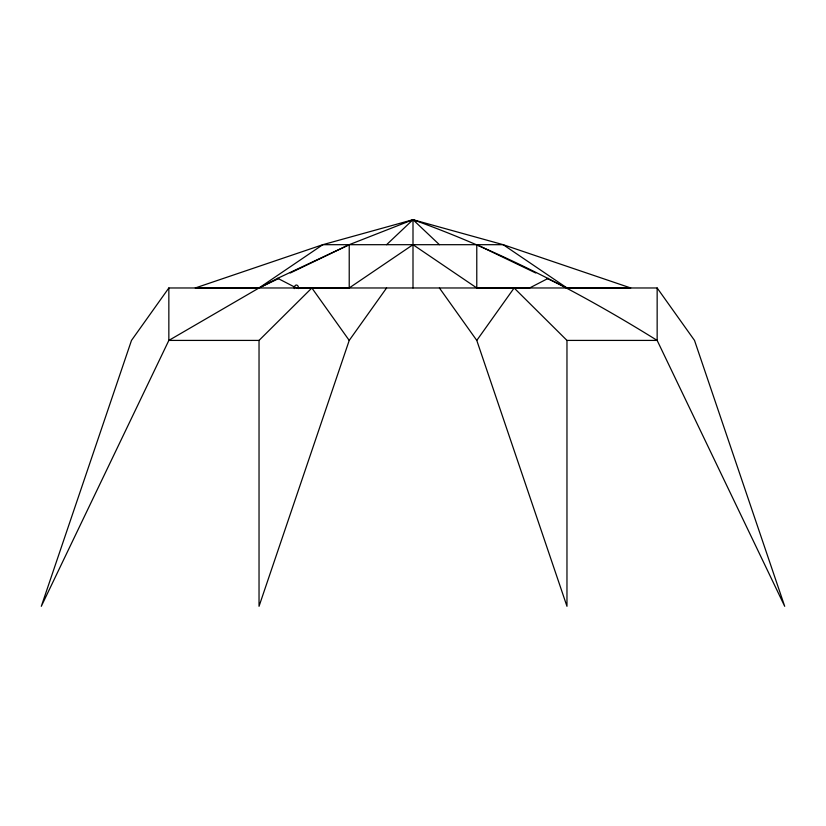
<?xml version="1.0" encoding="UTF-8"?>
<svg xmlns="http://www.w3.org/2000/svg" width="826" height="826" viewBox="0 0 826 826"><rect width="100%" height="100%" fill="white"/><g stroke="black" fill="none" stroke-linecap="round" stroke-linejoin="round"><path stroke-width="1.24" d="M349.222 340.415L259.034 606.305L259.034 340.415L311.867 287.975L349.222 340.415L386.589 287.975M168.845 287.975L131.489 340.415L41.3 606.305L168.845 340.415L168.845 287.975L657.155 287.975L694.511 340.415L784.7 606.305L657.155 340.415L657.155 287.975M566.966 340.415L566.966 606.305L476.778 340.415L514.133 287.975L566.966 340.415L657.155 340.415C579.914 292.321 498.739 250.474 413 219.695L322.811 244.692L195.266 287.975L259.034 287.954L278.692 278.538M386.589 244.692L413 219.695L503.189 244.692L630.734 287.975L566.966 287.954L547.308 278.538M259.034 340.415L168.845 340.415L259.034 287.975L322.811 244.692L503.189 244.692L566.966 287.954M259.034 287.975L277.712 278.3L296.389 287.975L349.222 287.954L413 244.692L476.778 287.954L529.611 287.975L548.288 278.3M290.256 272.993L349.222 244.692L413 219.695L439.411 244.692M277.712 278.3L349.222 244.692L349.222 287.975M535.744 272.993L476.778 244.692L476.778 287.975M439.411 287.975L476.778 340.415M413 219.695L413 287.975M294.345 288.604A2.963 2.096 -90 0 1 296.389 285.011A2.963 2.096 -90 0 1 298.444 288.604"/></g></svg>
